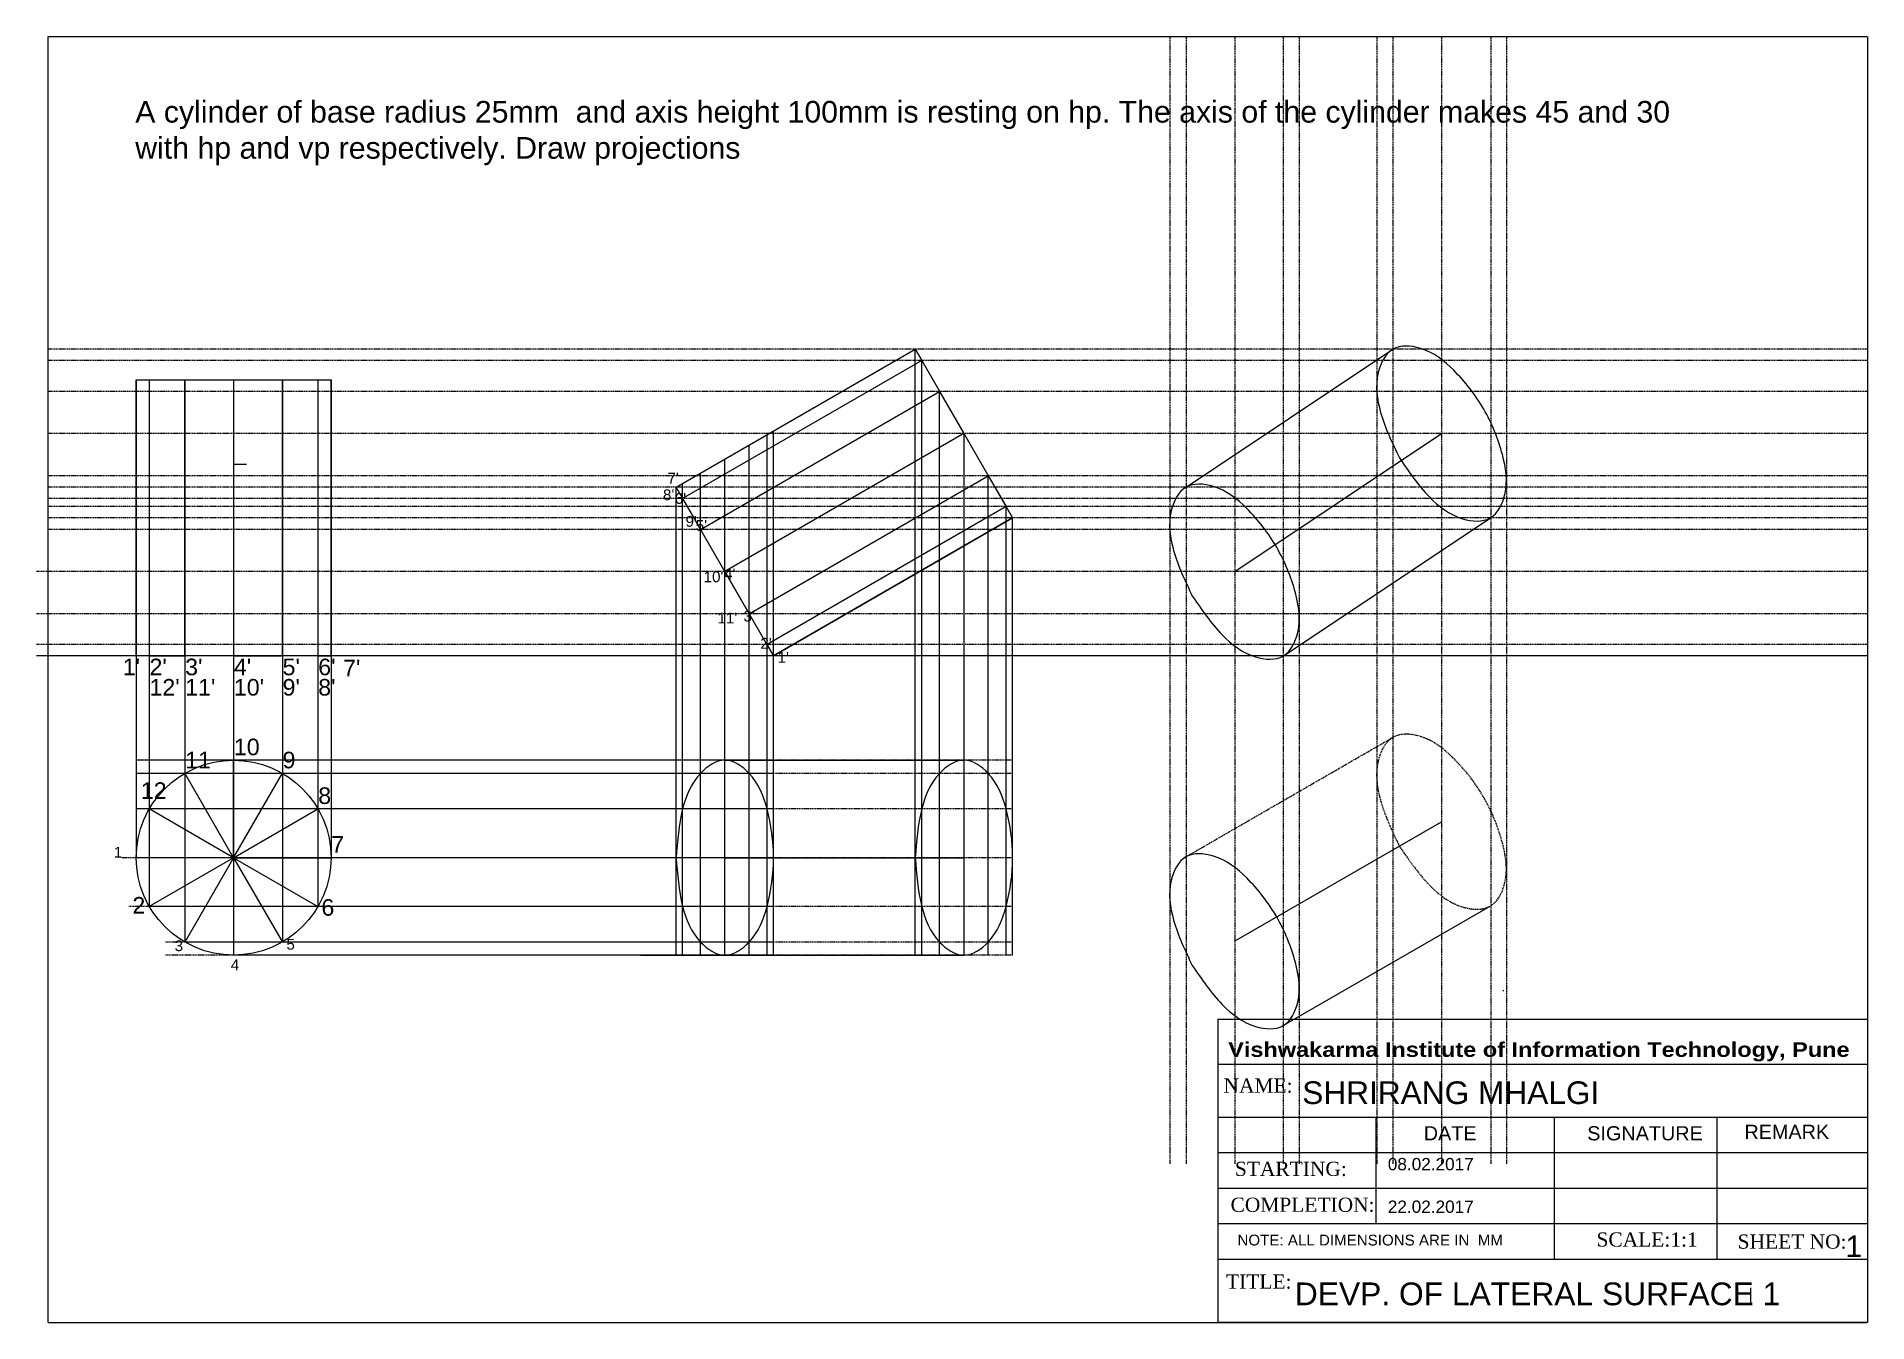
# Model space of a CAD drawing. Header units: inches. Extents: x -3 to 420, y 0 to 297.
import ezdxf

# ---------------------------------------------------------------- set-up
doc = ezdxf.new("R2010")
doc.units = ezdxf.units.IN
doc.header["$MEASUREMENT"] = 0
doc.linetypes.add('HIDDEN', pattern=[0.375, 0.25, -0.125])
doc.styles.get("Standard").update_dxf_attribs({"font": 'arial.ttf'})

# ---------------------------------------------------------------- blocks, each defined once
blk = doc.blocks.new('*U6')
blk.add_line((-11.25, 0), (11.25, 0))
blk = doc.blocks.new('*U7')
at = {"color": 0, "linetype": 'ByBlock', "lineweight": -2, "transparency": 16777216}
for p, rotation in [((187.46, 152.31), 89.99999999999997), ((181.84, 150.81), 120), ((193.09, 150.81), 59.99999999999999), ((177.72, 146.69), 150), ((197.2, 146.69), 30), ((176.21, 141.06), 180), ((177.72, 135.44), 209.9999999999999), ((181.84, 131.32), 239.9999999999999), ((187.46, 129.81), 269.9999999999999), ((193.09, 131.32), 299.9999999999999), ((197.2, 135.44), 329.9999999999999)]:
    blk.add_blockref('*U6', p, dxfattribs=dict(at, rotation=rotation))
blk.add_blockref('*U6', (198.71, 141.06), dxfattribs=at)

msp = doc.modelspace()

# ---------------------------------------------------------------- linework, layer by layer
for p, q in [((0, 0.09), (0, 297.09)), ((0, 297.09), (420, 297.09)), ((420.14, 297.09), (420.14, 0.09)), ((145.03, 193), (200.24, 224.88)), ((145.03, 193), (200.24, 224.88)), ((200.24, 224.88), (201.75, 222.27)), ((262.78, 193), (310.28, 224.72)), ((201.75, 222.27), (146.54, 190.39)), ((201.75, 222.27), (222.74, 185.91)), ((20.34, 217.78), (20.34, 107.43)), ((20.34, 154.03), (20.34, 217.78)), ((20.34, 217.78), (65.34, 217.78)), ((20.34, 154.03), (20.34, 217.78)), ((20.34, 217.78), (23.35, 217.78)), ((23.35, 217.78), (23.35, 96.18)), ((23.35, 217.78), (23.35, 154.03)), ((31.59, 217.78), (31.59, 87.94)), ((31.59, 154.03), (31.59, 217.78)), ((42.84, 217.78), (42.84, 84.93)), ((42.84, 217.78), (42.84, 154.03)), ((54.09, 217.78), (54.09, 87.94)), ((54.09, 154.03), (54.09, 217.78)), ((54.09, 217.78), (62.32, 217.78)), ((62.32, 217.78), (62.32, 96.18)), ((62.32, 217.78), (62.32, 154.03)), ((65.34, 217.78), (65.34, 107.43)), ((65.34, 217.78), (65.34, 154.03)), ((65.34, 154.03), (65.34, 217.78)), ((150.66, 183.26), (205.87, 215.14)), ((205.87, 215.14), (211.49, 205.39)), ((211.49, 205.39), (156.28, 173.52)), ((274.03, 173.52), (321.79, 205.39)), ((42.84, 198.3), (45.85, 198.3)), ((161.91, 163.78), (217.12, 195.65)), ((217.12, 195.65), (221.24, 188.52)), ((167.53, 154.03), (145.03, 193)), ((146.54, 190.39), (150.66, 183.26)), ((221.24, 188.52), (166.03, 156.64)), ((285.22, 154), (333.3, 186.07)), ((222.74, 185.91), (167.53, 154.03)), ((167.53, 154.03), (222.74, 185.91)), ((156.28, 173.52), (161.91, 163.78)), ((166.03, 156.64), (167.53, 154.03)), ((420.14, 154.03), (-2.66, 154.03)), ((420.14, 154.03), (-2.66, 154.03)), ((420.14, 154.03), (0, 154.03)), ((65.34, 154.03), (20.34, 154.03)), ((23.35, 154.03), (31.59, 154.03)), ((42.84, 154.03), (54.09, 154.03)), ((62.32, 154.03), (65.34, 154.03)), ((156.34, 129.93), (211.44, 129.93)), ((273.98, 88.12), (321.79, 115.73)), ((285.22, 68.63), (333.03, 96.24)), ((156.28, 84.93), (211.49, 84.93)), ((270.14, 70.09), (270.14, 0.09)), ((270.14, 70.09), (420, 70.09)), ((0, 0.09), (420, 0.09)), ((420.14, 0.09), (270.14, 0.09))]:
    msp.add_line(p, q)
at = {"color": 18, "linetype": 'HIDDEN', "true_color": 0x000000}
for p, q in [((259.02, 297.09), (259.02, 36.68)), ((262.78, 297.09), (262.78, 36.68)), ((274.03, 297.09), (274.03, 36.68)), ((285.22, 297.09), (285.22, 36.68)), ((288.92, 297.09), (288.92, 36.68)), ((306.84, 297.09), (306.84, 36.68)), ((310.54, 297.09), (310.54, 36.68)), ((321.79, 297.09), (321.79, 36.68)), ((333.18, 297.09), (333.18, 36.68)), ((336.76, 297.09), (336.76, 36.68)), ((420.14, 224.88), (0, 224.88)), ((420.14, 222.27), (0, 222.27)), ((420.14, 215.14), (0, 215.14)), ((420.14, 205.39), (0, 205.39)), ((420.14, 195.65), (0, 195.65)), ((420.14, 193), (0, 193)), ((420.14, 190.39), (0, 190.39)), ((420.14, 188.52), (0, 188.52)), ((420.14, 185.91), (0, 185.91)), ((420.14, 183.26), (0, 183.26)), ((420.14, 173.52), (-2.66, 173.52)), ((420.14, 163.78), (-2.66, 163.78)), ((420.14, 156.64), (-2.66, 156.64)), ((222.74, 129.93), (20.34, 129.93)), ((222.74, 126.91), (20.34, 126.91)), ((222.74, 118.68), (20.34, 118.68)), ((222.74, 107.43), (16.86, 107.43)), ((222.74, 96.18), (18.66, 96.18)), ((222.74, 87.94), (27, 87.94)), ((222.74, 84.93), (27, 84.93))]:
    msp.add_line(p, q, dxfattribs=at)
at = {"color": 18, "true_color": 0x000000}
for p, q in [((200.24, 84.93), (200.24, 224.88)), ((201.75, 84.93), (201.75, 222.27)), ((205.87, 84.93), (205.87, 215.14)), ((166.03, 84.93), (166.03, 205.12)), ((167.53, 84.93), (167.53, 206)), ((211.49, 205.39), (211.49, 84.93)), ((156.28, 84.93), (156.28, 199.5)), ((161.91, 84.93), (161.91, 202.75)), ((150.66, 84.93), (150.66, 196.25)), ((217.12, 84.93), (217.12, 195.65)), ((145.03, 84.93), (145.03, 193)), ((146.54, 84.93), (146.54, 193.87)), ((221.24, 84.93), (221.24, 188.52)), ((222.74, 84.93), (222.74, 185.91)), ((156.34, 129.93), (211.49, 129.93)), ((156.28, 107.43), (211.49, 107.43))]:
    msp.add_line(p, q, dxfattribs=at)
at = {"linetype": 'HIDDEN'}
msp.add_line((262.78, 107.64), (310.54, 135.21), dxfattribs=at)
at = {"color": 40, "linetype": 'HIDDEN', "true_color": 0xf8d731}
for p, q in [((167.53, 129.93), (20.34, 129.93)), ((167.53, 126.91), (20.34, 126.91)), ((167.53, 118.68), (20.34, 118.68)), ((167.53, 107.43), (20.34, 107.43)), ((167.53, 96.18), (23.35, 96.18)), ((167.53, 87.94), (31.59, 87.94)), ((167.53, 84.93), (42.84, 84.93))]:
    msp.add_line(p, q, dxfattribs=at)
at = {"color": 244, "true_color": 0x991b1e}
for p, q in [((333.18, 118.68), (332.96, 118.68)), ((262.78, 107.43), (262.44, 107.43)), ((136.8, 84.93), (192.01, 84.93)), ((336.19, 76.69), (335.93, 76.69))]:
    msp.add_line(p, q, dxfattribs=at)
at = {"color": 7}
for p, q in [((420.14, 59.69), (270.14, 59.69)), ((420.14, 47.4), (270.14, 47.4)), ((306.61, 47.4), (306.61, 22.84)), ((347.82, 47.4), (347.82, 14.65)), ((420.14, 39.22), (270.14, 39.22)), ((420.14, 30.98), (270.14, 31.03)), ((420.14, 22.84), (270.14, 22.84)), ((420.14, 14.65), (270.14, 14.65)), ((393.15, 8.04), (393.15, 4.49))]:
    msp.add_line(p, q, dxfattribs=at)
at = {"color": 7, "true_color": 0xffffff}
msp.add_line((385.34, 47.4), (385.34, 14.65), dxfattribs=at)
msp.add_circle((42.84, 107.43), 22.5)
for points in [[(312.05, 199.77), (307.73, 210.27), (307.18, 219.46), (310.54, 224.88), (316.92, 225.08), (324.6, 220.01), (331.54, 211.02), (335.85, 200.52), (336.41, 191.33), (333.04, 185.91), (326.66, 185.71), (318.98, 190.78), (312.05, 199.77)], [(264.24, 167.87), (259.92, 178.36), (259.37, 187.55), (262.73, 192.98), (269.11, 193.18), (276.79, 188.11), (283.72, 179.12), (288.04, 168.62), (288.59, 159.43), (285.23, 154.01), (278.85, 153.8), (271.17, 158.88), (264.24, 167.87)], [(264.24, 167.87), (259.92, 178.36), (259.37, 187.55), (262.73, 192.98), (269.11, 193.18), (276.79, 188.11), (283.72, 179.12), (288.04, 168.62), (288.59, 159.43), (285.23, 154.01), (278.85, 153.8), (271.17, 158.88), (264.24, 167.87)], [(145.03, 107.43), (146.54, 118.68), (150.66, 126.91), (156.28, 129.93), (161.91, 126.91), (166.03, 118.68), (167.53, 107.43), (166.03, 96.18), (161.91, 87.94), (156.28, 84.93), (150.66, 87.94), (146.54, 96.18), (145.03, 107.43)], [(200.24, 107.43), (201.75, 118.68), (205.87, 126.91), (211.49, 129.93), (217.12, 126.91), (221.24, 118.68), (222.74, 107.43), (221.24, 96.18), (217.12, 87.94), (211.49, 84.93), (205.87, 87.94), (201.75, 96.18), (200.24, 107.43)], [(264.24, 82.5), (259.92, 93), (259.37, 102.19), (262.73, 107.61), (269.11, 107.81), (276.79, 102.74), (283.72, 93.75), (288.04, 83.25), (288.59, 74.06), (285.23, 68.64), (278.85, 68.44), (271.17, 73.51), (264.24, 82.5)]]:
    msp.add_spline(points, degree=3)
at = {"linetype": 'HIDDEN'}
msp.add_spline([(312.05, 110.1), (307.73, 120.6), (307.18, 129.79), (310.54, 135.21), (316.92, 135.42), (324.6, 130.34), (331.54, 121.35), (335.85, 110.86), (336.41, 101.67), (333.04, 96.24), (326.66, 96.04), (318.98, 101.11), (312.05, 110.1)], degree=3, dxfattribs=at)

# ---------------------------------------------------------------- block references
msp.add_blockref('*U7', (-144.62, -33.64))

# ---------------------------------------------------------------- texts
for s, height, p in [("7'", 2.5, (143.03, 193.85)), ("8'", 2.5, (142, 190.01)), ("6'", 2.5, (144.73, 189.16)), ("9'", 2.5, (147.21, 183.87)), ("5'", 2.5, (149.56, 182.92)), ("10'", 2.5, (151.39, 171.06)), ("4'", 2.5, (156.09, 171.72)), ("11'", 2.5, (154.6, 161.55)), ("3'", 2.5, (160.59, 161.97)), ("2'", 2.5, (164.49, 155.69)), ("1'", 3.833, (17.24, 149.57)), ("2'", 3.833, (23.41, 149.57)), ("3'", 3.833, (31.65, 149.57)), ("4'", 3.833, (42.9, 149.57)), ("5'", 3.833, (54.15, 149.57)), ("6'", 3.833, (62.38, 149.57)), ("7'", 3.833, (68.12, 149.32)), ("1'", 2.5, (168.48, 152.47)), ("12'", 3.833, (23.41, 144.87)), ("11'", 3.833, (31.65, 144.87)), ("10'", 3.833, (42.9, 144.87)), ("9'", 3.833, (54.15, 144.87)), ("8'", 3.833, (62.38, 144.87)), ('11', 3.833, (31.65, 128.07)), ('10', 3.833, (42.9, 131.09)), ('9', 3.83, (54.15, 128.07)), ('12', 3.833, (21.4, 121)), ('8', 3.83, (62.38, 119.84)), ('7', 3.83, (65.4, 108.59)), ('1', 2.5, (15.16, 107.43)), ('2', 3.83, (19.47, 94.51)), ('6', 3.83, (63.11, 94.02)), ('3', 2.5, (29.23, 85.84)), ('5', 2.5, (55.04, 86.18)), ('4', 2.5, (42.18, 81.44))]:
    msp.add_text(s, height=height).set_placement(p)
at = {"color": 51, "true_color": 0xf7f281}
for s, height, p in [('SHRIRANG MHALGI', 5.2306, (289.62, 50.53)), ('DEVP. OF LATERAL SURFACE 1', 5.2522, (287.91, 4.05))]:
    msp.add_text(s, height=height, dxfattribs=at).set_placement(p)
at = {"color": 51, "true_color": 0xf8f6b0}
for s, p in [('08.02.2017', (309.39, 35.23)), ('22.02.2017', (309.39, 25.39))]:
    msp.add_text(s, height=2.838, dxfattribs=at).set_placement(p)
at = {"color": 114, "true_color": 0x139b48, "insert": (20.13, 282.22), "char_height": 5, "attachment_point": 1}
msp.add_mtext_dynamic_manual_height_columns('A cylinder of base radius 25mm  and axis height 100mm is resting on hp. The axis of the cylinder makes 45 and 30 with hp and vp respectively. Draw projections', width=361.1389, gutter_width=25, heights=[0], dxfattribs=at)
at = {"color": 7, "attachment_point": 1}
for s, insert, char_height, width in [('{\\fArial Black|b0|i0|c0|p34;Vishwakarma Institute of Information Technology, Pune}', (272.53, 64.8), 3.3933, 150.1833), ('{\\fTimes New Roman|b0|i0|c0|p18;NAME:}', (271.45, 56.43), 3.2753, 146.4563), ('DATE', (317.69, 45.41), 3.275, 10.791), ('SIGNATURE', (355.44, 45.41), 3.275, 10.791), ('REMARK', (391.74, 45.74), 3.275, 10.791), ('{\\fTimes New Roman|b0|i0|c0|p18;STARTING:}', (274.08, 37.19), 3.2753, 10.791), ('{\\fTimes New Roman|b0|i0|c0|p18;COMPLETION:}', (273.07, 28.9), 3.2753, 10.791), ('{\\fTimes New Roman|b0|i0|c0|p18;SCALE:1:1}', (357.58, 20.87), 3.2753, 10.791), ('{\\fTimes New Roman|b0|i0|c0|p18;SHEET NO:}', (390.17, 20.39), 3.2753, 36.0616), ('{\\fTimes New Roman|b0|i0|c0|p18;TITLE:}', (272.04, 11.15), 3.2753, 177.6465)]:
    msp.add_mtext(s, dxfattribs=dict(at, insert=insert, char_height=char_height, width=width))
at = {"attachment_point": 1}
for s, insert, char_height, width in [('NOTE: ALL DIMENSIONS ARE IN  MM', (274.66, 20.35), 2.5, 65.0687), ('1', (415.07, 20.16), 5, 3.6687)]:
    msp.add_mtext(s, dxfattribs=dict(at, insert=insert, char_height=char_height, width=width))

doc.saveas('drawing.dxf')
